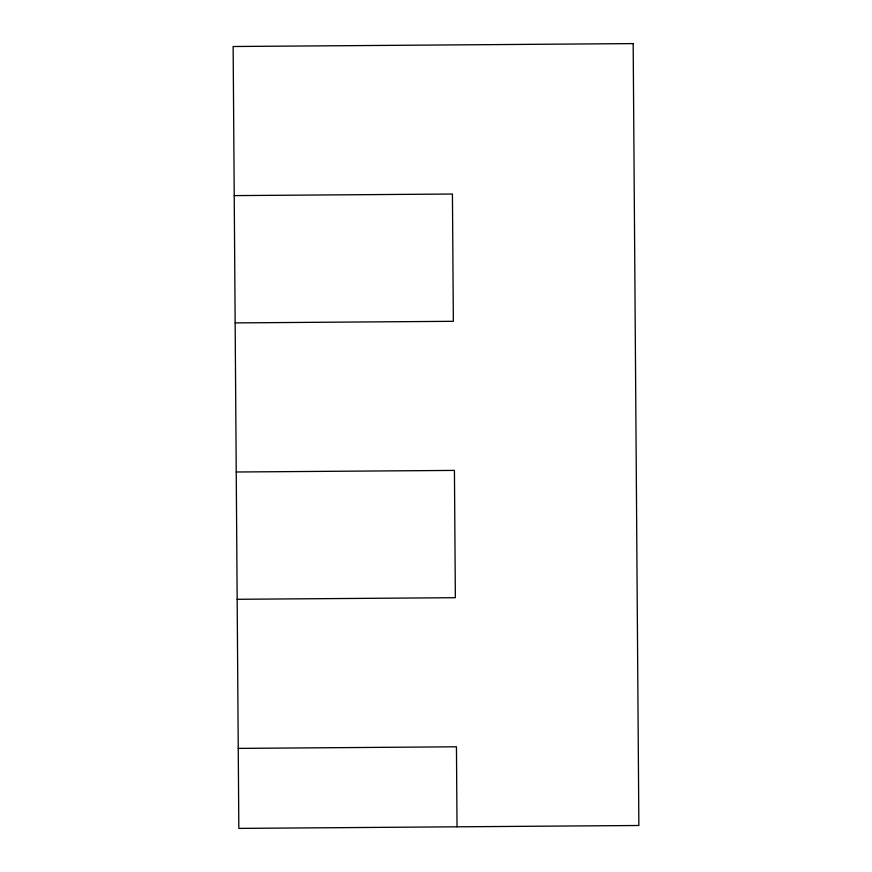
<?xml version="1.0" encoding="UTF-8"?>
<svg xmlns="http://www.w3.org/2000/svg" width="872" height="872" viewBox="0 0 872 872"><rect width="100%" height="100%" fill="white"/><g stroke="black" fill="none" stroke-linecap="round" stroke-linejoin="round"><path stroke-width="1.31" d="M234.219 195.611L452.426 194.031L453.353 321.31L235.146 322.902M236.236 472.003L454.432 470.411L455.358 597.702L237.162 599.293M238.241 748.394L456.448 746.803L457.026 826.809M633.17 43.6L233.14 46.51L238.83 828.4L638.86 825.49L633.17 43.6"/></g></svg>
